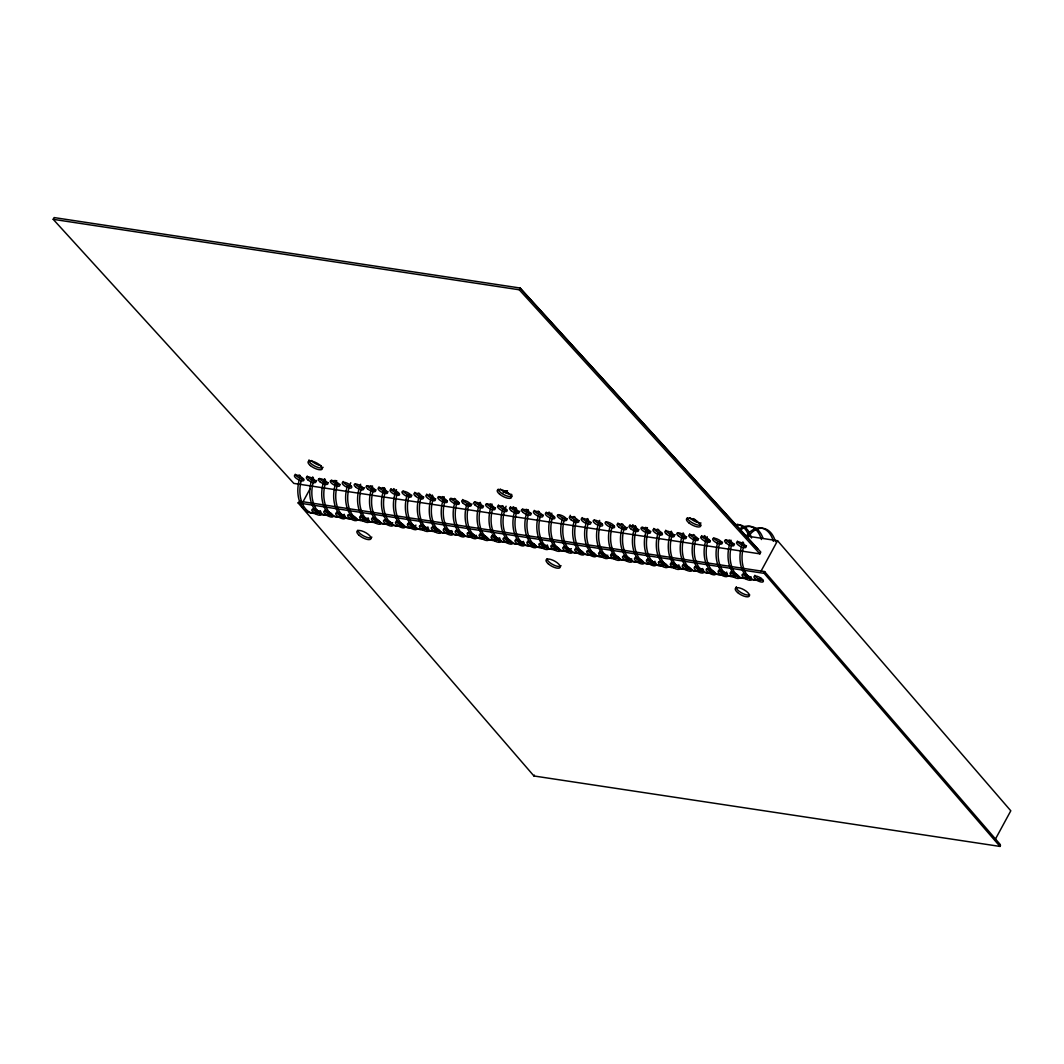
<?xml version="1.0" encoding="UTF-8"?>
<svg xmlns="http://www.w3.org/2000/svg" width="1064" height="1064" viewBox="0 0 1064 1064"><rect width="100%" height="100%" fill="white"/><g stroke="black" fill="none" stroke-linecap="round" stroke-linejoin="round"><path stroke-width="1.5" d="M999.987 846.425L764.151 573.35L764.497 571.567L299.822 501.29L298.106 502.913L533.942 775.975L999.987 846.425L1000.532 845.295M53.2 219.33L54.118 217.575L520.163 288.025L760.787 552.083L759.869 553.839L293.824 483.402L53.2 219.33L519.245 289.78L759.869 553.839M519.245 289.78L520.163 288.025M303.027 501.782L310.076 488.788M533.942 775.975L534.407 775.097M761.106 571.022L777.558 540.712L744.72 535.751M995.133 839.642L1010.8 810.795L777.558 540.712M764.723 572.246L764.497 571.567M298.106 502.913L764.151 573.35M519.964 288.118L757.954 549.29M764.63 571.674L1000.213 844.457M717.708 543.385A5.307 1.875 27.5 0 1 712.96 538.451A5.307 1.875 27.5 0 1 720.873 541.257A5.307 1.875 27.5 0 1 718.932 543.81M610.164 527.119A5.307 1.875 27.5 0 1 605.416 522.185A5.307 1.875 27.5 0 1 613.33 525.004A5.307 1.875 27.5 0 1 611.388 527.558M562.364 519.897A5.307 1.875 27.5 0 1 557.616 514.963A5.307 1.875 27.5 0 1 565.529 517.782A5.307 1.875 27.5 0 1 563.587 520.336M705.764 541.576A5.307 1.875 27.5 0 1 701.003 536.642A5.307 1.875 27.5 0 1 708.93 539.448A5.307 1.875 27.5 0 1 706.988 542.015M646.008 532.545A5.307 1.875 27.5 0 1 641.26 527.611A5.307 1.875 27.5 0 1 649.173 530.417A5.307 1.875 27.5 0 1 647.231 532.984M454.807 503.644A5.307 1.875 27.5 0 1 450.059 498.71A5.307 1.875 27.5 0 1 457.972 501.516A5.307 1.875 27.5 0 1 456.03 504.083M430.907 500.027A5.307 1.875 27.5 0 1 426.159 495.093A5.307 1.875 27.5 0 1 434.072 497.912A5.307 1.875 27.5 0 1 432.13 500.466M693.808 539.767A5.307 1.875 27.5 0 1 689.06 534.833A5.307 1.875 27.5 0 1 696.973 537.653A5.307 1.875 27.5 0 1 695.031 540.206M550.407 518.088A5.307 1.875 27.5 0 1 545.659 513.154A5.307 1.875 27.5 0 1 553.573 515.974A5.307 1.875 27.5 0 1 551.631 518.527M383.107 492.805A5.307 1.875 27.5 0 1 378.358 487.871A5.307 1.875 27.5 0 1 386.272 490.677A5.307 1.875 27.5 0 1 384.33 493.244M675.214 534.66A5.307 1.875 27.5 0 1 672.049 534.833M670.825 534.394A5.307 1.875 27.5 0 1 665.758 530.218M538.464 516.293A5.307 1.875 27.5 0 1 533.716 511.358A5.307 1.875 27.5 0 1 541.629 514.165A5.307 1.875 27.5 0 1 539.687 516.718M376.058 489.839A5.307 1.875 27.5 0 1 373.304 489.679M372.081 489.241A5.307 1.875 27.5 0 1 367.253 485.689M638.959 529.579A5.307 1.875 27.5 0 1 636.206 529.42M634.982 528.981A5.307 1.875 27.5 0 1 629.901 524.791M395.063 494.614A5.307 1.875 27.5 0 1 390.315 489.679A5.307 1.875 27.5 0 1 398.229 492.486A5.307 1.875 27.5 0 1 396.287 495.053M399.266 493.603A5.307 1.875 27.5 0 1 394.132 491.927A5.307 1.875 27.5 0 1 390.914 488.669M698.702 538.61A5.307 1.875 27.5 0 1 693.475 537.426A5.307 1.875 27.5 0 1 689.658 533.822M543.358 515.136A5.307 1.875 27.5 0 1 538.131 513.939A5.307 1.875 27.5 0 1 534.301 510.348M567.258 518.74A5.307 1.875 27.5 0 1 564.505 518.58M563.282 518.141A5.307 1.875 27.5 0 1 558.44 514.59M579.215 520.549A5.307 1.875 27.5 0 1 576.449 520.389M575.225 519.95A5.307 1.875 27.5 0 1 570.238 515.255M686.759 536.801A5.307 1.875 27.5 0 1 684.006 536.642M682.769 536.203A5.307 1.875 27.5 0 1 677.941 532.665M490.664 509.058A5.307 1.875 27.5 0 1 485.916 504.123A5.307 1.875 27.5 0 1 493.829 506.943A5.307 1.875 27.5 0 1 491.887 509.496M586.264 523.515A5.307 1.875 27.5 0 1 581.516 518.58A5.307 1.875 27.5 0 1 589.429 521.387A5.307 1.875 27.5 0 1 587.488 523.953M741.608 546.989A5.307 1.875 27.5 0 1 736.86 542.055A5.307 1.875 27.5 0 1 744.773 544.874A5.307 1.875 27.5 0 1 742.832 547.428M442.863 501.836A5.307 1.875 27.5 0 1 438.115 496.901A5.307 1.875 27.5 0 1 446.029 499.708A5.307 1.875 27.5 0 1 444.087 502.274M554.61 517.077A5.307 1.875 27.5 0 1 549.476 515.415A5.307 1.875 27.5 0 1 546.258 512.156M709.967 540.565A5.307 1.875 27.5 0 1 704.82 538.889A5.307 1.875 27.5 0 1 701.602 535.631M650.902 531.388A5.307 1.875 27.5 0 1 646.3 530.51A5.307 1.875 27.5 0 1 642.097 527.239M662.167 533.343A5.307 1.875 27.5 0 1 657.02 531.668A5.307 1.875 27.5 0 1 653.801 528.409M657.964 534.354A5.307 1.875 27.5 0 1 653.216 529.42A5.307 1.875 27.5 0 1 661.13 532.226A5.307 1.875 27.5 0 1 659.188 534.78M459.01 502.634A5.307 1.875 27.5 0 1 456.948 502.314M455.724 501.889A5.307 1.875 27.5 0 1 450.897 498.338M519.87 511.186A5.307 1.875 27.5 0 1 516.705 511.345M515.481 510.919A5.307 1.875 27.5 0 1 510.401 506.73M407.007 496.423A5.307 1.875 27.5 0 1 402.259 491.488A5.307 1.875 27.5 0 1 410.172 494.294A5.307 1.875 27.5 0 1 408.23 496.848M347.263 487.392A5.307 1.875 27.5 0 1 342.515 482.458A5.307 1.875 27.5 0 1 350.428 485.264A5.307 1.875 27.5 0 1 348.487 487.817M502.607 510.866A5.307 1.875 27.5 0 1 497.859 505.932A5.307 1.875 27.5 0 1 505.772 508.752A5.307 1.875 27.5 0 1 503.831 511.305M299.463 480.157A5.307 1.875 27.5 0 1 294.715 475.222A5.307 1.875 27.5 0 1 302.628 478.042A5.307 1.875 27.5 0 1 300.686 480.596M591.158 522.358A5.307 1.875 27.5 0 1 588.405 522.185M587.182 521.759A5.307 1.875 27.5 0 1 582.101 517.569M722.602 542.228A5.307 1.875 27.5 0 1 719.849 542.055M718.626 541.629A5.307 1.875 27.5 0 1 713.798 538.078M598.207 525.323A5.307 1.875 27.5 0 1 593.459 520.389A5.307 1.875 27.5 0 1 601.373 523.195A5.307 1.875 27.5 0 1 599.431 525.749M335.306 485.583A5.307 1.875 27.5 0 1 330.558 480.649A5.307 1.875 27.5 0 1 338.472 483.455A5.307 1.875 27.5 0 1 336.543 486.009M734.559 544.037A5.307 1.875 27.5 0 1 731.806 543.864M730.569 543.425A5.307 1.875 27.5 0 1 725.741 539.887M602.41 524.313A5.307 1.875 27.5 0 1 594.297 520.017M614.367 526.108A5.307 1.875 27.5 0 1 612.305 525.802M611.082 525.363A5.307 1.875 27.5 0 1 606.241 521.826M746.502 545.832A5.307 1.875 27.5 0 1 743.749 545.672M742.526 545.234A5.307 1.875 27.5 0 1 737.458 541.057M627.414 527.438A5.307 1.875 27.5 0 1 624.249 527.611M623.025 527.172A5.307 1.875 27.5 0 1 617.958 522.983M388.014 491.648A5.307 1.875 27.5 0 1 382.787 490.464A5.307 1.875 27.5 0 1 378.957 486.86M364.513 487.698A5.307 1.875 27.5 0 1 361.348 487.871M360.124 487.432A5.307 1.875 27.5 0 1 355.296 483.894M351.466 486.381A5.307 1.875 27.5 0 1 346.332 484.705A5.307 1.875 27.5 0 1 343.113 481.447M483.615 506.105A5.307 1.875 27.5 0 1 480.848 505.932M479.625 505.493A5.307 1.875 27.5 0 1 474.797 501.955M303.666 479.146A5.307 1.875 27.5 0 1 298.532 477.483A5.307 1.875 27.5 0 1 295.313 474.225M512.316 495.917A7.953 2.82 27.5 0 1 504.802 495.106A7.953 2.82 27.5 0 1 498.125 489.241M340.214 484.426A5.307 1.875 27.5 0 1 335.599 483.548A5.307 1.875 27.5 0 1 331.396 480.276M435.814 498.87A5.307 1.875 27.5 0 1 433.048 498.71M431.824 498.271A5.307 1.875 27.5 0 1 426.757 494.082M472.07 503.95A5.307 1.875 27.5 0 1 468.905 504.123M467.681 503.684A5.307 1.875 27.5 0 1 462.601 499.508M447.066 500.825A5.307 1.875 27.5 0 1 438.953 496.529M411.914 495.265A5.307 1.875 27.5 0 1 409.148 495.093M407.924 494.654A5.307 1.875 27.5 0 1 403.096 491.116M495.558 507.9A5.307 1.875 27.5 0 1 490.956 507.023A5.307 1.875 27.5 0 1 486.74 503.764M700.923 525.018A7.953 2.82 27.5 0 1 693.076 523.235A7.953 2.82 27.5 0 1 687.331 517.836M423.858 497.074A5.307 1.875 27.5 0 1 421.105 496.901M419.881 496.462A5.307 1.875 27.5 0 1 414.814 492.286M323.11 467.309A7.953 2.82 27.5 0 1 314.665 466.032A7.953 2.82 27.5 0 1 309.052 459.874M506.81 509.856A5.307 1.875 27.5 0 1 501.676 508.193A5.307 1.875 27.5 0 1 498.457 504.921M531.415 513.327A5.307 1.875 27.5 0 1 528.648 513.154M527.425 512.728A5.307 1.875 27.5 0 1 522.597 509.177M316.713 480.476A5.307 1.875 27.5 0 1 313.548 480.649M312.324 480.21A5.307 1.875 27.5 0 1 307.257 476.02M328.257 482.617A5.307 1.875 27.5 0 1 325.504 482.444M324.281 482.019A5.307 1.875 27.5 0 1 319.453 478.468M480.768 503.299A5.307 1.875 27.5 0 1 479.532 502.713M371.974 486.461A5.307 1.875 27.5 0 1 370.804 485.756M671.969 532.199A5.307 1.875 27.5 0 1 670.719 531.614M325.424 479.811A5.307 1.875 27.5 0 1 324.174 479.226M694.619 535.232A5.307 1.875 27.5 0 1 693.449 534.527M528.569 510.521A5.307 1.875 27.5 0 1 526.148 509.244M419.775 493.683A5.307 1.875 27.5 0 1 418.591 492.991M743.669 543.039A5.307 1.875 27.5 0 1 742.419 542.454M730.476 540.645A5.307 1.875 27.5 0 1 729.292 539.953M705.392 536.336A5.307 1.875 27.5 0 1 704.355 535.578M683.926 534.008A5.307 1.875 27.5 0 1 682.676 533.423M658.776 529.806A5.307 1.875 27.5 0 1 657.592 529.114M646.832 527.997A5.307 1.875 27.5 0 1 645.649 527.305M636.126 526.786A5.307 1.875 27.5 0 1 634.876 526.201M633.692 525.496A5.307 1.875 27.5 0 1 632.654 524.738M622.932 524.392A5.307 1.875 27.5 0 1 621.748 523.688M588.326 519.551A5.307 1.875 27.5 0 1 587.075 518.966M575.132 517.157A5.307 1.875 27.5 0 1 573.948 516.466M550.048 512.848A5.307 1.875 27.5 0 1 549.011 512.09M539.275 511.744A5.307 1.875 27.5 0 1 538.091 511.053M516.625 508.712A5.307 1.875 27.5 0 1 515.375 508.127M514.191 507.435A5.307 1.875 27.5 0 1 513.167 506.677M503.432 506.331A5.307 1.875 27.5 0 1 502.248 505.626M491.475 504.522A5.307 1.875 27.5 0 1 490.291 503.817M455.631 499.096A5.307 1.875 27.5 0 1 454.448 498.404M443.675 497.3A5.307 1.875 27.5 0 1 442.491 496.595M432.968 496.077A5.307 1.875 27.5 0 1 431.731 495.492M430.548 494.787A5.307 1.875 27.5 0 1 429.51 494.029M394.704 489.374A5.307 1.875 27.5 0 1 393.667 488.615M385.168 488.855A5.307 1.875 27.5 0 1 382.747 487.565M336.131 481.034A5.307 1.875 27.5 0 1 334.947 480.343M313.468 478.015A5.307 1.875 27.5 0 1 312.231 477.43M300.274 475.621A5.307 1.875 27.5 0 1 299.104 474.916M511.811 494.441A7.953 2.82 27.5 0 1 500.452 489.094M701.016 523.036A7.953 2.82 27.5 0 1 689.671 517.689M321.195 465.753A7.953 2.82 27.5 0 1 311.247 460.499M591.132 551.458A5.307 1.955 28.5 0 1 595.787 556.565A5.307 1.955 28.5 0 1 587.913 553.692A5.307 1.955 28.5 0 1 589.908 551.019M722.576 571.328A5.307 1.955 28.5 0 1 727.231 576.435A5.307 1.955 28.5 0 1 719.357 573.562A5.307 1.955 28.5 0 1 721.352 570.889M698.676 567.724A5.307 1.955 28.5 0 1 703.331 572.818A5.307 1.955 28.5 0 1 695.457 569.945A5.307 1.955 28.5 0 1 697.452 567.272M543.332 544.236A5.307 1.955 28.5 0 1 547.987 549.343A5.307 1.955 28.5 0 1 540.113 546.47A5.307 1.955 28.5 0 1 542.108 543.797M567.232 547.854A5.307 1.955 28.5 0 1 571.887 552.947A5.307 1.955 28.5 0 1 564.013 550.075A5.307 1.955 28.5 0 1 566.008 547.401M690.509 569.479A5.307 1.955 28.5 0 1 683.168 564.452M704.102 571.182A5.307 1.955 28.5 0 1 701.336 571.022M700.125 570.583A5.307 1.955 28.5 0 1 695.125 566.261M727.297 574.959A5.307 1.955 28.5 0 1 724.025 574.201M722.789 573.589A5.307 1.955 28.5 0 1 719.025 569.878M714.409 573.097A5.307 1.955 28.5 0 1 713.292 572.831M712.069 572.392A5.307 1.955 28.5 0 1 707.294 568.735M746.476 574.946A5.307 1.955 28.5 0 1 751.131 580.053A5.307 1.955 28.5 0 1 743.257 577.167A5.307 1.955 28.5 0 1 745.252 574.494M387.974 520.762A5.307 1.955 28.5 0 1 392.643 525.855A5.307 1.955 28.5 0 1 384.756 522.983A5.307 1.955 28.5 0 1 386.764 520.309M656.302 563.96A5.307 1.955 28.5 0 1 652.325 563.361M651.088 562.763A5.307 1.955 28.5 0 1 647.324 559.039M411.874 524.366A5.307 1.955 28.5 0 1 416.543 529.473A5.307 1.955 28.5 0 1 408.656 526.6A5.307 1.955 28.5 0 1 410.664 523.927M415.665 527.93A5.307 1.955 28.5 0 1 413.324 527.239M412.087 526.627A5.307 1.955 28.5 0 1 408.323 522.916M560.01 549.662A5.307 1.955 28.5 0 1 559.066 549.609M557.948 549.357A5.307 1.955 28.5 0 1 551.95 545.247M582.966 553.227A5.307 1.955 28.5 0 1 581.848 552.961M580.625 552.522A5.307 1.955 28.5 0 1 575.624 548.199M340.174 513.526A5.307 1.955 28.5 0 1 344.842 518.634A5.307 1.955 28.5 0 1 336.956 515.761A5.307 1.955 28.5 0 1 338.964 513.087M666.609 565.862A5.307 1.955 28.5 0 1 665.492 565.609M664.269 565.17A5.307 1.955 28.5 0 1 659.507 561.513M571.009 551.418A5.307 1.955 28.5 0 1 568.668 550.713M567.431 550.115A5.307 1.955 28.5 0 1 563.681 546.391M594.909 555.036A5.307 1.955 28.5 0 1 587.807 550.673M547.109 547.8A5.307 1.955 28.5 0 1 545.992 547.548M544.768 547.096A5.307 1.955 28.5 0 1 540.007 543.451M680.614 567.218A5.307 1.955 28.5 0 1 678.566 567.671M676.225 566.966A5.307 1.955 28.5 0 1 671.317 562.125M477.058 536.868A5.307 1.955 28.5 0 1 474.291 536.708M473.068 536.269A5.307 1.955 28.5 0 1 468.306 532.612M391.765 524.326A5.307 1.955 28.5 0 1 390.648 524.06M389.424 523.621A5.307 1.955 28.5 0 1 384.649 519.964M364.074 517.144A5.307 1.955 28.5 0 1 368.743 522.251A5.307 1.955 28.5 0 1 360.856 519.365A5.307 1.955 28.5 0 1 362.864 516.705M519.432 540.632A5.307 1.955 28.5 0 1 524.087 545.726A5.307 1.955 28.5 0 1 516.213 542.853A5.307 1.955 28.5 0 1 518.208 540.179M607.81 556.884A5.307 1.955 28.5 0 1 604.525 556.139M603.288 555.528A5.307 1.955 28.5 0 1 599.524 551.817M738.31 576.701A5.307 1.955 28.5 0 1 730.968 571.687M618.809 558.64A5.307 1.955 28.5 0 1 616.468 557.935M615.231 557.337A5.307 1.955 28.5 0 1 611.468 553.626M750.253 578.51A5.307 1.955 28.5 0 1 743.151 574.148M632.402 560.342A5.307 1.955 28.5 0 1 629.635 560.196M628.425 559.744A5.307 1.955 28.5 0 1 623.65 556.086M511.265 542.387A5.307 1.955 28.5 0 1 510.148 542.121M508.925 541.682A5.307 1.955 28.5 0 1 504.15 538.025M763.154 580.372A5.307 1.955 28.5 0 1 758.034 578.67A5.307 1.955 28.5 0 1 754.868 575.292M641.592 561.992A5.307 1.955 28.5 0 1 635.368 557.23M404.653 526.188A5.307 1.955 28.5 0 1 403.708 526.135M402.591 525.869A5.307 1.955 28.5 0 1 396.473 520.575M321.714 513.38A5.307 1.955 28.5 0 1 320.065 513.486M317.724 512.782A5.307 1.955 28.5 0 1 312.949 509.124M500.958 540.472A5.307 1.955 28.5 0 1 495.731 539.275A5.307 1.955 28.5 0 1 491.98 535.551M486.248 538.517A5.307 1.955 28.5 0 1 480.024 533.756M379.808 522.517A5.307 1.955 28.5 0 1 372.48 517.49M561.074 565.729A7.953 2.939 28.5 0 1 553.546 564.931A7.953 2.939 28.5 0 1 546.976 558.879M355.908 518.899A5.307 1.955 28.5 0 1 354.791 518.647M353.581 518.195A5.307 1.955 28.5 0 1 348.806 514.55M463.465 535.165A5.307 1.955 28.5 0 1 456.124 530.138M368.809 520.762A5.307 1.955 28.5 0 1 365.524 520.003M364.287 519.405A5.307 1.955 28.5 0 1 360.523 515.694M427.608 529.739A5.307 1.955 28.5 0 1 426.491 529.486M425.268 529.034A5.307 1.955 28.5 0 1 420.506 525.377M749.654 594.856A7.953 2.939 28.5 0 1 740.93 592.528A7.953 2.939 28.5 0 1 736.328 586.69M371.868 537.134A7.953 2.939 28.5 0 1 364.34 536.322A7.953 2.939 28.5 0 1 357.77 530.271M535.165 546.005A5.307 1.955 28.5 0 1 527.824 540.978M524.153 544.249A5.307 1.955 28.5 0 1 520.868 543.491M519.631 542.893A5.307 1.955 28.5 0 1 515.88 539.169M345.614 516.998A5.307 1.955 28.5 0 1 340.387 515.787A5.307 1.955 28.5 0 1 336.623 512.077M330.891 515.029A5.307 1.955 28.5 0 1 324.68 510.268M438.448 531.295A5.307 1.955 28.5 0 1 432.45 527.185M452.453 533.41A5.307 1.955 28.5 0 1 449.168 532.652M447.931 532.053A5.307 1.955 28.5 0 1 444.18 528.329M547.455 545.007A26.228 17.051 -81.4 0 1 528.263 539.554A26.228 17.051 -81.4 0 1 527.943 509.523M548.066 546.204A26.228 17.051 -81.4 0 1 530.564 540.273A26.228 17.051 -81.4 0 1 528.848 512.968M534.048 544.09A26.228 17.051 -81.4 0 1 515.88 536.921A26.228 17.051 -81.4 0 1 515.987 507.728M533.131 545.593A26.228 17.051 -81.4 0 1 516.891 511.159M554.956 548.891A26.228 17.051 -81.4 0 1 542.494 544.675M541.682 543.664A26.228 17.051 -81.4 0 1 538.73 514.457M557.031 549.21A26.228 17.051 -81.4 0 1 540.791 514.777M726.699 572.113A26.228 17.051 -81.4 0 1 707.507 566.647A26.228 17.051 -81.4 0 1 707.188 536.628M727.324 573.297A26.228 17.051 -81.4 0 1 709.808 567.365A26.228 17.051 -81.4 0 1 708.092 540.06M523.554 541.403A26.228 17.051 -81.4 0 1 505.068 537.134A26.228 17.051 -81.4 0 1 502.873 509.044M524.166 542.587A26.228 17.051 -81.4 0 1 505.999 535.418A26.228 17.051 -81.4 0 1 506.105 506.225M641.605 560.342A26.228 17.051 -81.4 0 1 624.089 554.411A26.228 17.051 -81.4 0 1 622.374 527.106M640.674 561.845A26.228 17.051 -81.4 0 1 624.448 527.412M746.077 536.456A26.228 17.051 -81.4 0 1 773.368 541.323M761.106 578.404A26.228 17.051 -81.4 0 1 742.925 571.235A26.228 17.051 -81.4 0 1 743.031 542.042M747.3 538.065A26.228 17.051 -81.4 0 1 775.43 541.643M760.175 579.92A26.228 17.051 -81.4 0 1 743.936 545.486M416.011 525.137A26.228 17.051 -81.4 0 1 396.819 519.684A26.228 17.051 -81.4 0 1 396.486 489.653M413.63 527.531A26.228 17.051 -81.4 0 1 397.391 493.098M330.904 513.38A26.228 17.051 -81.4 0 1 312.723 506.211A26.228 17.051 -81.4 0 1 312.843 477.018M329.986 514.883A26.228 17.051 -81.4 0 1 313.747 480.449M344.31 514.311A26.228 17.051 -81.4 0 1 325.118 508.845A26.228 17.051 -81.4 0 1 324.786 478.827M344.922 515.495A26.228 17.051 -81.4 0 1 327.419 509.563A26.228 17.051 -81.4 0 1 325.69 482.258M507.156 541.669A26.228 17.051 -81.4 0 1 492.406 534.128M491.768 532.878A26.228 17.051 -81.4 0 1 492.087 504.11M509.23 541.988A26.228 17.051 -81.4 0 1 492.991 507.555M503.099 492.778A26.228 17.051 -81.4 0 1 507.541 490.704M617.705 556.725A26.228 17.051 -81.4 0 1 599.524 549.556A26.228 17.051 -81.4 0 1 599.644 520.363M616.774 558.241A26.228 17.051 -81.4 0 1 600.548 523.807M351.812 518.181A26.228 17.051 -81.4 0 1 335.838 508.06A26.228 17.051 -81.4 0 1 336.743 480.622M353.886 518.501A26.228 17.051 -81.4 0 1 337.647 484.067M665.505 563.947A26.228 17.051 -81.4 0 1 647.763 557.616M647.112 556.352A26.228 17.051 -81.4 0 1 647.444 527.598M664.574 565.463A26.228 17.051 -81.4 0 1 648.348 531.029M390.648 522.411A26.228 17.051 -81.4 0 1 372.48 515.242A26.228 17.051 -81.4 0 1 372.586 486.048M392.722 522.717A26.228 17.051 -81.4 0 1 375.206 516.798A26.228 17.051 -81.4 0 1 373.491 489.48M399.612 525.417A26.228 17.051 -81.4 0 1 387.136 521.187M386.325 520.176A26.228 17.051 -81.4 0 1 384.543 487.857M401.687 525.722A26.228 17.051 -81.4 0 1 385.447 491.289M503.591 490.557A26.228 17.051 -81.4 0 1 505.999 492.805M499.654 537.786A26.228 17.051 -81.4 0 1 480.463 532.332A26.228 17.051 -81.4 0 1 480.143 502.301M505.653 490.863A26.228 17.051 -81.4 0 1 508.06 493.124M500.266 538.983A26.228 17.051 -81.4 0 1 482.763 533.051A26.228 17.051 -81.4 0 1 481.048 505.746M578.856 552.509A26.228 17.051 -81.4 0 1 562.63 518.075M580.931 552.814A26.228 17.051 -81.4 0 1 564.691 518.381M710.313 572.379A26.228 17.051 -81.4 0 1 697.838 568.149M697.026 567.139A26.228 17.051 -81.4 0 1 694.074 537.945M712.375 572.685A26.228 17.051 -81.4 0 1 696.149 538.251M320.41 510.693A26.228 17.051 -81.4 0 1 304.65 509.749M303.493 508.539A26.228 17.051 -81.4 0 1 299.729 478.334M321.022 511.877A26.228 17.051 -81.4 0 1 303.519 505.959A26.228 17.051 -81.4 0 1 301.79 478.654M702.799 568.495A26.228 17.051 -81.4 0 1 683.607 563.042A26.228 17.051 -81.4 0 1 683.288 533.011M703.424 569.679A26.228 17.051 -81.4 0 1 685.908 563.76A26.228 17.051 -81.4 0 1 684.192 536.456M486.248 536.855A26.228 17.051 -81.4 0 1 468.745 530.936A26.228 17.051 -81.4 0 1 467.029 503.618M485.33 538.371A26.228 17.051 -81.4 0 1 469.091 503.937M368.211 517.915A26.228 17.051 -81.4 0 1 349.724 513.646A26.228 17.051 -81.4 0 1 347.529 485.556M368.822 519.112A26.228 17.051 -81.4 0 1 350.654 511.944A26.228 17.051 -81.4 0 1 350.761 482.75M471.312 536.256A26.228 17.051 -81.4 0 1 455.073 501.822M476.366 535.365A26.228 17.051 -81.4 0 1 458.863 529.433A26.228 17.051 -81.4 0 1 457.148 502.128M654.998 561.273A26.228 17.051 -81.4 0 1 635.807 555.807A26.228 17.051 -81.4 0 1 635.487 525.789M655.624 562.457A26.228 17.051 -81.4 0 1 638.107 556.538A26.228 17.051 -81.4 0 1 636.392 529.22M427.954 526.946A26.228 17.051 -81.4 0 1 409.467 522.677A26.228 17.051 -81.4 0 1 407.273 494.587M428.579 528.143A26.228 17.051 -81.4 0 1 411.063 522.211A26.228 17.051 -81.4 0 1 409.347 494.906M462.348 533.25A26.228 17.051 -81.4 0 1 444.18 526.082A26.228 17.051 -81.4 0 1 444.287 496.888M461.43 534.753A26.228 17.051 -81.4 0 1 445.191 500.319M571.355 548.625A26.228 17.051 -81.4 0 1 552.163 543.172A26.228 17.051 -81.4 0 1 551.844 513.141M568.974 551.019A26.228 17.051 -81.4 0 1 552.748 516.585M593.805 553.12A26.228 17.051 -81.4 0 1 576.289 547.189A26.228 17.051 -81.4 0 1 574.573 519.884M592.874 554.623A26.228 17.051 -81.4 0 1 576.648 520.19M602.756 556.113A26.228 17.051 -81.4 0 1 586.783 545.992A26.228 17.051 -81.4 0 1 587.687 518.554M607.823 555.235A26.228 17.051 -81.4 0 1 590.307 549.303A26.228 17.051 -81.4 0 1 588.591 521.998M678.899 564.878A26.228 17.051 -81.4 0 1 663.151 563.947M661.994 562.736A26.228 17.051 -81.4 0 1 658.217 532.519M679.524 566.075A26.228 17.051 -81.4 0 1 662.008 560.143A26.228 17.051 -81.4 0 1 660.292 532.838M451.854 530.564A26.228 17.051 -81.4 0 1 432.662 525.111A26.228 17.051 -81.4 0 1 432.343 495.079M452.479 531.747A26.228 17.051 -81.4 0 1 434.963 525.829A26.228 17.051 -81.4 0 1 433.248 498.511M693.475 518.594A26.228 17.051 -81.4 0 1 697.186 521.706M689.406 567.564A26.228 17.051 -81.4 0 1 671.224 560.396A26.228 17.051 -81.4 0 1 671.344 531.202M688.475 569.08A26.228 17.051 -81.4 0 1 672.249 534.647M375.712 521.799A26.228 17.051 -81.4 0 1 359.738 511.664A26.228 17.051 -81.4 0 1 360.643 484.24M377.787 522.118A26.228 17.051 -81.4 0 1 361.547 487.684M438.448 529.633A26.228 17.051 -81.4 0 1 420.945 523.701A26.228 17.051 -81.4 0 1 419.229 496.396M437.53 531.149A26.228 17.051 -81.4 0 1 421.291 496.715M626.656 559.731A26.228 17.051 -81.4 0 1 610.43 525.297M631.723 558.853A26.228 17.051 -81.4 0 1 614.207 552.921A26.228 17.051 -81.4 0 1 612.492 525.616M740.025 528.595A26.228 17.051 -81.4 0 1 761.412 539.528M749.149 576.595A26.228 17.051 -81.4 0 1 730.981 569.426A26.228 17.051 -81.4 0 1 731.088 540.233M739.985 530.564A26.228 17.051 -81.4 0 1 763.034 538.371M751.224 576.914A26.228 17.051 -81.4 0 1 733.708 570.982A26.228 17.051 -81.4 0 1 731.992 543.677M737.019 524.379A26.228 17.051 -81.4 0 1 749.016 536.243M734.213 575.983A26.228 17.051 -81.4 0 1 717.974 541.549M734.586 525.031A26.228 17.051 -81.4 0 1 749.335 532.559M749.987 533.822A26.228 17.051 -81.4 0 1 751.53 538.025M736.275 576.302A26.228 17.051 -81.4 0 1 720.049 541.869M688.834 522.81A7.953 2.82 27.5 0 0 700.604 526.268A7.953 2.82 27.5 0 0 691.294 518.58A7.953 2.82 27.5 0 0 688.834 522.81M570.849 519.658A5.307 1.875 27.5 0 0 578.696 521.972A5.307 1.875 27.5 0 0 572.485 516.851A5.307 1.875 27.5 0 0 570.849 519.658M678.393 535.923A5.307 1.875 27.5 0 0 686.24 538.224A5.307 1.875 27.5 0 0 680.042 533.104A5.307 1.875 27.5 0 0 678.393 535.923M618.649 526.893A5.307 1.875 27.5 0 0 626.497 529.194A5.307 1.875 27.5 0 0 620.285 524.073A5.307 1.875 27.5 0 0 618.649 526.893M475.249 505.214A5.307 1.875 27.5 0 0 483.096 507.515A5.307 1.875 27.5 0 0 476.885 502.394A5.307 1.875 27.5 0 0 475.249 505.214M523.049 512.436A5.307 1.875 27.5 0 0 530.896 514.75A5.307 1.875 27.5 0 0 524.685 509.616A5.307 1.875 27.5 0 0 523.049 512.436M726.193 543.145A5.307 1.875 27.5 0 0 734.04 545.46A5.307 1.875 27.5 0 0 727.843 540.326A5.307 1.875 27.5 0 0 726.193 543.145M630.593 528.688A5.307 1.875 27.5 0 0 638.453 531.003A5.307 1.875 27.5 0 0 632.242 525.882A5.307 1.875 27.5 0 0 630.593 528.688M367.705 488.961A5.307 1.875 27.5 0 0 375.552 491.262A5.307 1.875 27.5 0 0 369.341 486.142A5.307 1.875 27.5 0 0 367.705 488.961M666.45 534.115A5.307 1.875 27.5 0 0 674.297 536.416A5.307 1.875 27.5 0 0 668.086 531.295A5.307 1.875 27.5 0 0 666.45 534.115M319.905 481.726A5.307 1.875 27.5 0 0 327.752 484.04A5.307 1.875 27.5 0 0 321.541 478.92A5.307 1.875 27.5 0 0 319.905 481.726M415.505 496.183A5.307 1.875 27.5 0 0 423.352 498.484A5.307 1.875 27.5 0 0 417.141 493.363A5.307 1.875 27.5 0 0 415.505 496.183M355.748 487.152A5.307 1.875 27.5 0 0 363.595 489.453A5.307 1.875 27.5 0 0 357.384 484.333A5.307 1.875 27.5 0 0 355.748 487.152M511.092 510.627A5.307 1.875 27.5 0 0 518.953 512.941A5.307 1.875 27.5 0 0 512.742 507.821A5.307 1.875 27.5 0 0 511.092 510.627M310.422 465.606A7.953 2.82 27.5 0 0 322.192 469.078A7.953 2.82 27.5 0 0 312.882 461.39A7.953 2.82 27.5 0 0 310.422 465.606M499.628 494.215A7.953 2.82 27.5 0 0 511.398 497.673A7.953 2.82 27.5 0 0 502.088 489.985A7.953 2.82 27.5 0 0 499.628 494.215M307.948 479.931A5.307 1.875 27.5 0 0 315.795 482.231A5.307 1.875 27.5 0 0 309.597 477.111A5.307 1.875 27.5 0 0 307.948 479.931M463.306 503.405A5.307 1.875 27.5 0 0 471.153 505.719A5.307 1.875 27.5 0 0 464.941 500.585A5.307 1.875 27.5 0 0 463.306 503.405M737.591 592.528A7.953 2.939 28.5 0 0 749.335 596.053A7.953 2.939 28.5 0 0 740.158 588.126A7.953 2.939 28.5 0 0 737.591 592.528M731.606 575.637A5.307 1.955 28.5 0 0 739.427 577.978A5.307 1.955 28.5 0 0 733.309 572.698A5.307 1.955 28.5 0 0 731.606 575.637M624.049 559.371A5.307 1.955 28.5 0 0 631.883 561.726A5.307 1.955 28.5 0 0 625.752 556.432A5.307 1.955 28.5 0 0 624.049 559.371M576.249 552.149A5.307 1.955 28.5 0 0 584.083 554.504A5.307 1.955 28.5 0 0 577.952 549.21A5.307 1.955 28.5 0 0 576.249 552.149M659.906 564.798A5.307 1.955 28.5 0 0 667.727 567.152A5.307 1.955 28.5 0 0 661.609 561.859A5.307 1.955 28.5 0 0 659.906 564.798M636.006 561.18A5.307 1.955 28.5 0 0 643.826 563.534A5.307 1.955 28.5 0 0 637.708 558.241A5.307 1.955 28.5 0 0 636.006 561.18M468.705 535.897A5.307 1.955 28.5 0 0 476.526 538.251A5.307 1.955 28.5 0 0 470.408 532.958A5.307 1.955 28.5 0 0 468.705 535.897M444.805 532.279A5.307 1.955 28.5 0 0 452.626 534.633A5.307 1.955 28.5 0 0 446.508 529.34A5.307 1.955 28.5 0 0 444.805 532.279M492.605 539.501A5.307 1.955 28.5 0 0 500.426 541.855A5.307 1.955 28.5 0 0 494.308 536.562A5.307 1.955 28.5 0 0 492.605 539.501M707.706 572.02A5.307 1.955 28.5 0 0 715.527 574.374A5.307 1.955 28.5 0 0 709.409 569.08A5.307 1.955 28.5 0 0 707.706 572.02M397.005 525.057A5.307 1.955 28.5 0 0 404.825 527.412A5.307 1.955 28.5 0 0 398.707 522.118A5.307 1.955 28.5 0 0 397.005 525.057M552.349 548.532A5.307 1.955 28.5 0 0 560.183 550.886A5.307 1.955 28.5 0 0 554.051 545.606A5.307 1.955 28.5 0 0 552.349 548.532M647.949 562.989A5.307 1.955 28.5 0 0 655.783 565.343A5.307 1.955 28.5 0 0 649.652 560.05A5.307 1.955 28.5 0 0 647.949 562.989M683.806 568.402A5.307 1.955 28.5 0 0 691.627 570.756A5.307 1.955 28.5 0 0 685.509 565.463A5.307 1.955 28.5 0 0 683.806 568.402M504.549 541.31A5.307 1.955 28.5 0 0 512.383 543.664A5.307 1.955 28.5 0 0 506.264 538.371A5.307 1.955 28.5 0 0 504.549 541.31M432.849 530.471A5.307 1.955 28.5 0 0 440.682 532.825A5.307 1.955 28.5 0 0 434.564 527.531A5.307 1.955 28.5 0 0 432.849 530.471M600.149 555.767A5.307 1.955 28.5 0 0 607.983 558.121A5.307 1.955 28.5 0 0 601.852 552.828A5.307 1.955 28.5 0 0 600.149 555.767M373.105 521.44A5.307 1.955 28.5 0 0 380.925 523.794A5.307 1.955 28.5 0 0 374.807 518.501A5.307 1.955 28.5 0 0 373.105 521.44M755.506 579.242A5.307 1.955 28.5 0 0 763.327 581.596A5.307 1.955 28.5 0 0 757.209 576.302A5.307 1.955 28.5 0 0 755.506 579.242M528.449 544.928A5.307 1.955 28.5 0 0 536.283 547.282A5.307 1.955 28.5 0 0 530.151 541.988A5.307 1.955 28.5 0 0 528.449 544.928M456.749 534.088A5.307 1.955 28.5 0 0 464.582 536.442A5.307 1.955 28.5 0 0 458.464 531.149A5.307 1.955 28.5 0 0 456.749 534.088M359.18 535.325A7.953 2.939 28.5 0 0 370.924 538.863A7.953 2.939 28.5 0 0 361.733 530.923A7.953 2.939 28.5 0 0 359.18 535.325M548.386 563.933A7.953 2.939 28.5 0 0 560.13 567.458A7.953 2.939 28.5 0 0 550.952 559.518A7.953 2.939 28.5 0 0 548.386 563.933M671.85 566.607A5.307 1.955 28.5 0 0 679.683 568.947A5.307 1.955 28.5 0 0 673.552 563.667A5.307 1.955 28.5 0 0 671.85 566.607M325.305 514.218A5.307 1.955 28.5 0 0 333.125 516.572A5.307 1.955 28.5 0 0 327.007 511.279A5.307 1.955 28.5 0 0 325.305 514.218M420.905 528.662A5.307 1.955 28.5 0 0 428.726 531.016A5.307 1.955 28.5 0 0 422.608 525.736A5.307 1.955 28.5 0 0 420.905 528.662M313.361 512.409A5.307 1.955 28.5 0 0 321.182 514.763A5.307 1.955 28.5 0 0 315.064 509.47A5.307 1.955 28.5 0 0 313.361 512.409M480.649 537.706A5.307 1.955 28.5 0 0 488.482 540.047A5.307 1.955 28.5 0 0 482.364 534.766A5.307 1.955 28.5 0 0 480.649 537.706M612.106 557.563A5.307 1.955 28.5 0 0 619.926 559.917A5.307 1.955 28.5 0 0 613.808 554.637A5.307 1.955 28.5 0 0 612.106 557.563M349.205 517.836A5.307 1.955 28.5 0 0 357.025 520.176A5.307 1.955 28.5 0 0 350.907 514.896A5.307 1.955 28.5 0 0 349.205 517.836"/></g></svg>
